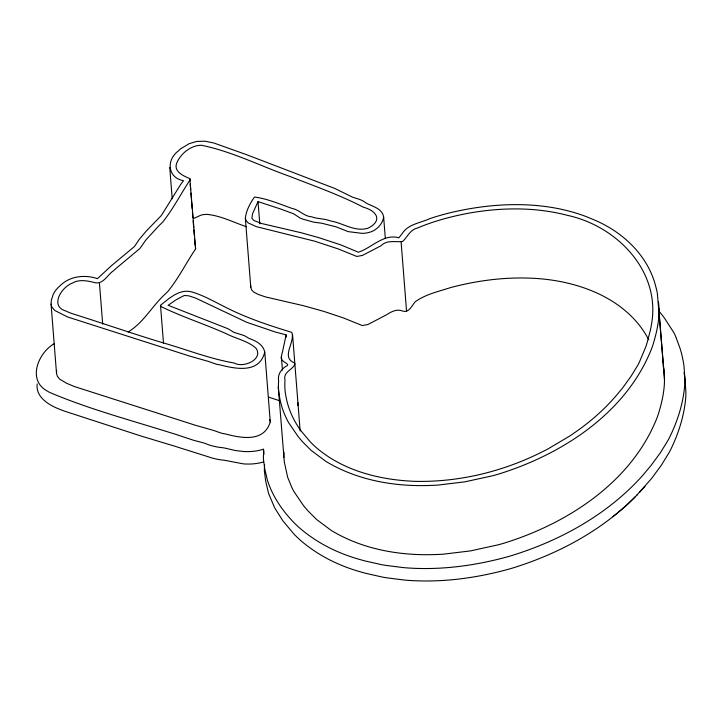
<?xml version="1.0" encoding="UTF-8"?>
<svg xmlns="http://www.w3.org/2000/svg" width="722" height="722" viewBox="0 0 722 722"><rect width="100%" height="100%" fill="white"/><g stroke="black" fill="none" stroke-linecap="round" stroke-linejoin="round"><path stroke-width="1.08" d="M648.744 339.737C626.732 297.771 577.04 280.244 532.195 278.241C504.804 276.932 477.341 280.524 450.862 287.509C438.759 291.417 425.457 294.278 415.15 301.841C411.811 305.686 409.049 313.068 402.705 311.083C396.766 308.601 391.252 311.751 386.36 314.891A163.984 107.578 -4.5 0 0 381.397 317.5L367.904 324.503L362.263 325.559L343.537 317.978L323.862 311.408L303.511 305.713L265.452 296.913L258.35 294.468L253.657 292.04L251.572 289.811L250.778 287.203L245.345 218.107C246.247 210.553 250.155 203.026 254.505 197.025C267.266 198.649 279.838 204.136 292.112 208.432C299.305 209.759 304.043 216.329 311.606 216.817C317.698 219.073 324.377 218.486 330.441 220.932C343.004 222.972 354.646 232.141 367.886 228.242C382.895 220.95 377.128 210.833 363.473 207.259C339.836 195.012 314.476 186.032 289.54 176.303C260.272 165.934 231.979 151.458 201.51 145.284A14.72 9.657 -4.5 0 0 195.418 146.097C187.332 148.542 180.482 154.851 176.962 162.459C172.946 171.412 183.334 175.933 189.814 178.569L195.617 248.828C186.429 262.618 178.668 277.97 168.271 291.011A98.382 64.547 -4.5 0 1 164.697 294.495C151.8 306.552 143.57 322.617 128.11 332.021M250.778 287.203L250.796 285.84M385.313 238.296L383.644 217.123C382.723 209.082 373.518 206.727 367.327 203.676A19.304 12.671 -4.5 0 1 365.576 202.629L364.267 201.736A23.718 15.559 -4.5 0 0 357.959 198.884L352.715 197.232L334.683 188.415L246.626 154.707L213.775 142.983L204.895 141.196L196.727 141.44L189.236 143.651L180.744 148.741A27.165 17.824 -4.5 0 0 178.605 150.754C166.286 159.589 167.125 177.495 183.424 180.699A11.444 7.509 -4.5 0 1 183.262 180.978L182.26 182.395A60.395 39.62 -4.5 0 0 180.139 185.319L162.206 214.154A37.562 24.638 -4.5 0 1 160.934 215.941L146.286 231.031L139.066 239.614L134.472 246.5L111.396 265.741L98.481 277.699A35.279 23.14 -4.5 0 1 97.461 278.656C84.754 274.405 69.935 275.975 60.097 285.686A47.589 31.227 -4.5 0 0 57.02 288.755L56.108 289.838A35.956 23.591 -4.5 0 0 53.211 294.45L51.361 300.208L51.063 304.142L56.506 373.238L57.309 376.153L59.457 378.978L66.632 383.292L74.628 386.622L191.664 424.067A57.589 37.788 -4.5 0 0 195.111 425.186L212.963 430.258A30.008 19.684 -4.5 0 1 216.266 431.404L221.825 433.281A22.725 14.909 -4.5 0 0 225.138 433.886C241.058 438.073 264.035 442.685 270.263 421.919L264.766 352.002C263.106 344.538 255.796 340.712 249.108 338.447A16.182 10.622 -4.5 0 1 247.781 337.688L246.771 337.048A29.611 19.431 -4.5 0 0 243.946 335.495L233.748 332.282L230.147 329.981A21.705 14.241 -4.5 0 0 227.259 328.447L168.127 305.28L176.349 299.621L184.263 295.497L188.613 295.794L195.518 298.033L246.734 322.292L275.425 332.057L286.12 334.846L282.591 351.443A56.316 36.948 -4.5 0 1 281.932 353.69L281.39 356.749L282.446 370.124M383.644 217.123C382.859 222.89 378.472 228.008 373.491 230.751A18.104 11.877 -4.5 0 1 362.273 233.377L348.157 231.618L336.172 226.87L321.687 223.215L313.98 222.214L303.294 219.271A27.021 17.734 -4.5 0 1 300.09 218.026L293.601 213.766L283.818 210.21A43.771 28.718 -4.5 0 0 281.535 209.308L258.034 201.619L252.483 213.838L251.906 218.333L253.882 220.49L261.545 223.495L300.912 232.692L318.303 237.493L340.793 244.875L358.374 252.24C371.92 247.718 383.535 233.522 398.896 237.764A29.557 19.395 -4.5 0 0 399.338 237.231A163.488 107.262 -4.5 0 0 402.795 232.665C409.049 223.901 420.917 222.818 430.068 218.531C447.044 212.891 464.652 209.118 482.395 206.835C516.952 202.431 553.061 204.145 585.894 216.474A326.479 214.19 -4.5 0 1 592.139 219.073C621.723 230.85 647.896 254.92 655.775 286.562A222.448 145.943 -4.5 0 1 657.309 293.096L663.87 370.729C665.819 384.997 662.796 399.302 658.708 412.912A185.428 121.648 -4.5 0 1 656.993 417.912C631.732 481.637 568.846 522.647 505.68 542.664A125.827 82.552 -4.5 0 1 498.153 544.83L470.356 550.922L442.965 554.225A301.128 197.557 -4.5 0 1 435.176 554.559C400.773 555.769 365.206 549.776 334.999 532.619A58.401 38.32 -4.5 0 1 331.028 530.273L316.597 519.497L308.077 510.968A365.494 239.785 -4.5 0 1 303.448 505.508L293.998 491.646A128.534 84.33 -4.5 0 1 291.517 486.7L287.681 477.323L284.324 462.134L278.313 387.344L278.575 381.351A32.508 21.326 -4.5 0 0 278.521 380.151C277.808 375.72 280.001 371.27 283.268 368.364A23.808 15.613 -4.5 0 1 284.333 367.489A22.815 14.972 -4.5 0 1 285.894 366.37C292.41 363.906 279.306 362.029 281.39 356.749M37.174 383.887C35.486 397.651 49.773 405.593 60.684 409.681A78.147 51.271 -4.5 0 0 64.926 411.278L140.853 435.971L174.11 445.997A47.751 31.326 -4.5 0 1 178.397 447.378L209.488 457.161A32.309 21.2 -4.5 0 0 211.844 457.956L216.248 459.057A54.791 35.947 -4.5 0 0 222.629 460.049L224.443 460.275A15.532 10.189 -4.5 0 1 225.363 460.437L243.422 463.876A42.047 27.589 -4.5 0 0 250.335 464.029L252.547 463.912A35.874 23.537 -4.5 0 0 260.516 462.739L263.169 462.062M283.945 452.116L283.827 457.405M56.587 370.476L56.506 373.238M163.497 343.194L160.51 305.307C169.101 298.439 179.625 288.556 191.664 291.914C202.711 295.054 212.746 300.839 222.972 305.929C244.821 317.409 268.394 325.252 291.805 332.364C295.46 342.336 280.434 357.219 294.423 362.868L294.874 364.105C292.834 369.863 282.871 371.947 284.973 379.88C284.676 385.286 284.739 390.728 285.903 396.062C287.852 407.587 292.554 418.525 299.143 428.155A128.985 84.627 -4.5 0 0 301.733 431.738L309.521 440.971A101.91 66.857 -4.5 0 0 312.716 444.319A118.751 77.913 -4.5 0 0 315.009 446.476A112.163 73.59 -4.5 0 0 318.673 449.598C345.495 471.376 380.647 479.949 414.59 481.33A135.673 89.014 -4.5 0 0 422.812 481.393C464.39 481.032 505.689 470.329 542.745 451.602A132.198 86.73 -4.5 0 0 547.817 449.03L569.974 435.862A191.745 125.79 -4.5 0 0 574.423 432.821C591.471 421.097 607.103 407.154 620.045 390.972A91.64 60.116 -4.5 0 0 623.113 387.281L631.254 375.936L637.571 365.612A80.566 52.859 -4.5 0 0 639.593 361.668L645.694 347.011A168.208 110.358 -4.5 0 0 647.047 342.968L650.242 330.784A240.164 157.567 -4.5 0 0 651.307 325.351C661.569 272.077 617.581 226.392 568.088 215.508C535.255 206.835 500.536 207.322 467.287 213.441C450.194 216.726 433.335 221.293 417.28 228.089C410.078 229.641 407.542 236.978 402.632 241.473C395.331 242.43 387.154 239.505 380.927 245.796A163.984 107.578 -4.5 0 0 375.954 248.404L362.471 255.407L356.83 256.463L338.095 248.882L314.774 241.211L256.418 226.663L248.215 222.936L246.13 220.715L245.345 218.107M297.87 405.439L297.888 402.632M264.577 464.769L264.36 469.805A86.071 56.469 -4.5 0 0 264.442 471.466L265.651 480.924L268.313 492.359A90.232 59.204 -4.5 0 0 268.936 494.344L274.252 506.871A95.755 62.823 -4.5 0 0 275.163 508.631L282.843 520.788L293.439 533.468A130.348 85.512 -4.5 0 0 297.184 537.303L299.973 539.875A136.296 89.42 -4.5 0 0 303.466 542.845C320.685 556.915 341.199 566.707 362.625 572.456A131.44 86.234 -4.5 0 0 366.072 573.403L382.137 577.022A135.176 88.68 -4.5 0 0 386.757 577.817L403.95 580.001A129.752 85.124 -4.5 0 0 411.666 580.587C443.795 582.383 476.006 578.006 507.006 569.649A126.025 82.678 -4.5 0 0 513.369 567.808C559.415 553.413 603.448 529.677 637.21 494.796M263.665 451.846L263.386 457.36A86.071 56.469 -4.5 0 0 263.458 459.021L264.667 468.479L267.339 479.913A90.232 59.204 -4.5 0 0 267.961 481.899C273.006 496.628 281.806 509.759 292.455 521.022A130.348 85.512 -4.5 0 0 296.21 524.858L298.989 527.439A136.296 89.42 -4.5 0 0 302.482 530.399C319.711 544.469 340.215 554.27 361.641 560.01A131.44 86.234 -4.5 0 0 365.088 560.958L381.162 564.577A135.176 88.68 -4.5 0 0 385.783 565.371L402.975 567.555A129.752 85.124 -4.5 0 0 410.692 568.142C442.812 569.938 475.031 565.57 506.023 557.203A124.365 81.586 -4.5 0 0 511.492 555.642C560.398 540.543 607.003 514.786 641.65 476.619A113.507 74.465 -4.5 0 0 644.322 473.479L649.692 467.08A91.333 59.917 -4.5 0 0 651.063 465.446L659.709 453.66A111.522 73.166 -4.5 0 0 660.928 451.873L667.931 440.474A80.016 52.498 -4.5 0 0 668.987 438.597C677.57 421.422 683.535 402.75 684.853 383.526A108.047 70.882 -4.5 0 0 684.889 379.086L684.059 366.866A127.271 83.499 -4.5 0 0 683.698 363.906L682.245 356.433A222.502 145.97 -4.5 0 0 679.736 347.435L676.162 337.905M190.175 179.733C180.996 193.523 173.226 208.866 162.829 221.916A98.382 64.547 -4.5 0 1 159.264 225.399L146.052 239.758L139.815 248.585L117.361 267.33A183.379 120.303 -4.5 0 0 113.553 270.705C107.596 274.613 103.634 284.008 95.566 282.816C87.967 280.921 79.42 278.891 72.2 283.177C61.641 286.968 49.466 306.182 65.684 310.947A58.329 38.266 -4.5 0 0 72.453 313.727C102.587 323.158 132.379 333.654 162.621 342.697C186.484 349.52 209.687 358.798 234.163 363.004C243.034 368.337 263.295 359.773 256.229 348.482C248.052 340.829 236.103 338.835 226.419 333.772C204.895 324.133 181.8 316.805 160.762 306.426L160.51 305.307M258.025 201.637L259.785 223.901M636.714 495.301L650.675 479.525A91.333 59.917 -4.5 0 0 652.038 477.892L660.693 466.105A111.522 73.166 -4.5 0 0 661.912 464.309L668.906 452.92A80.016 52.498 -4.5 0 0 669.962 451.033C678.039 434.933 683.707 417.524 685.566 399.555A185.319 121.585 -4.5 0 0 685.801 396.604L685.9 393.427A93.553 61.37 -4.5 0 0 685.855 391.532L685.034 379.312A127.271 83.499 -4.5 0 0 684.844 377.579M644.954 486.357L639.701 492.214M634.728 497.314L635.225 496.817M634.223 497.819L627.716 504.146M626.759 505.03L625.793 505.905M625.315 506.348L617.382 513.017M612.852 516.681L616.868 513.423M54.412 343.618C38.347 352.399 26.849 380.214 47.336 391.071A60.747 39.854 -4.5 0 0 49.665 392.434C89.519 409.383 131.828 420.475 173.127 433.552A47.751 31.326 -4.5 0 1 177.422 434.933L192.431 439.888A64.953 42.616 -4.5 0 0 194.85 440.628L203.072 442.776A22.22 14.575 -4.5 0 1 204.516 443.209L208.514 444.725A32.309 21.2 -4.5 0 0 210.86 445.519L215.273 446.611A53.681 35.216 -4.5 0 0 221.347 447.568L223.459 447.83A15.532 10.189 -4.5 0 1 224.389 447.992L235.498 450.546L243.865 451.53A40.631 26.66 -4.5 0 0 251.563 451.467A36.136 23.709 -4.5 0 0 259.532 450.302L263.485 449.228L263.9 454.409M193.893 218.378L200.86 215.192A14.72 9.657 -4.5 0 1 206.952 214.38C220.851 215.697 233.504 222.385 246.599 226.771M268.981 397.235L279.396 400.674M658.798 310.947L662.065 314.936A122.848 80.593 -4.5 0 1 664.466 318.068L674.077 333.022A67.074 44.006 -4.5 0 1 675.223 335.486L675.963 337.373M269.766 419.491L270.263 421.919M195.256 247.664L195.617 248.828M684.041 372.742L684.673 376.352A127.271 83.499 -4.5 0 1 684.763 376.965M51.063 304.142L51.876 307.058L54.673 310.433L67.552 316.949L186.231 354.971A57.589 37.788 -4.5 0 0 189.669 356.09L207.521 361.162A30.008 19.684 -4.5 0 1 210.824 362.309L216.392 364.186A22.725 14.909 -4.5 0 0 219.696 364.79C235.85 369.005 259.577 373.752 264.766 352.002M663.337 365.54L663.87 370.729M658.437 301.634C660.386 315.902 657.363 330.207 653.266 343.816A185.428 121.648 -4.5 0 1 651.551 348.816C626.29 412.542 563.404 453.551 500.238 473.569A125.827 82.552 -4.5 0 1 492.711 475.735L464.914 481.827L437.532 485.13A301.128 197.557 -4.5 0 1 429.734 485.464C395.331 486.673 359.773 480.671 329.557 463.524A58.401 38.32 -4.5 0 1 325.586 461.168L311.155 450.402L302.644 441.873A365.494 239.785 -4.5 0 1 298.005 436.413L288.556 422.55A128.534 84.33 -4.5 0 1 286.083 417.596C281.472 408.174 279.152 397.759 278.313 387.344M658.87 308.682L664.457 379.483M401.125 242.177L406.558 311.281M292.581 334.909L300.144 430.971M286.12 334.846L286.291 337.075M189.814 178.569L189.985 180.798M190.256 184.137L190.689 189.715M190.951 193.054L191.483 199.741M191.655 201.97L192.178 208.658M192.449 211.997L192.882 217.575M193.144 220.914L193.676 227.601M193.848 229.831L194.29 235.408M194.552 238.747L195.075 245.435M169.751 167.531L172.206 198.74M99.437 282.907L102.686 324.142M263.665 451.746L263.485 449.228M662.408 360.558A222.448 145.943 -4.5 0 1 662.742 362.191"/></g></svg>
